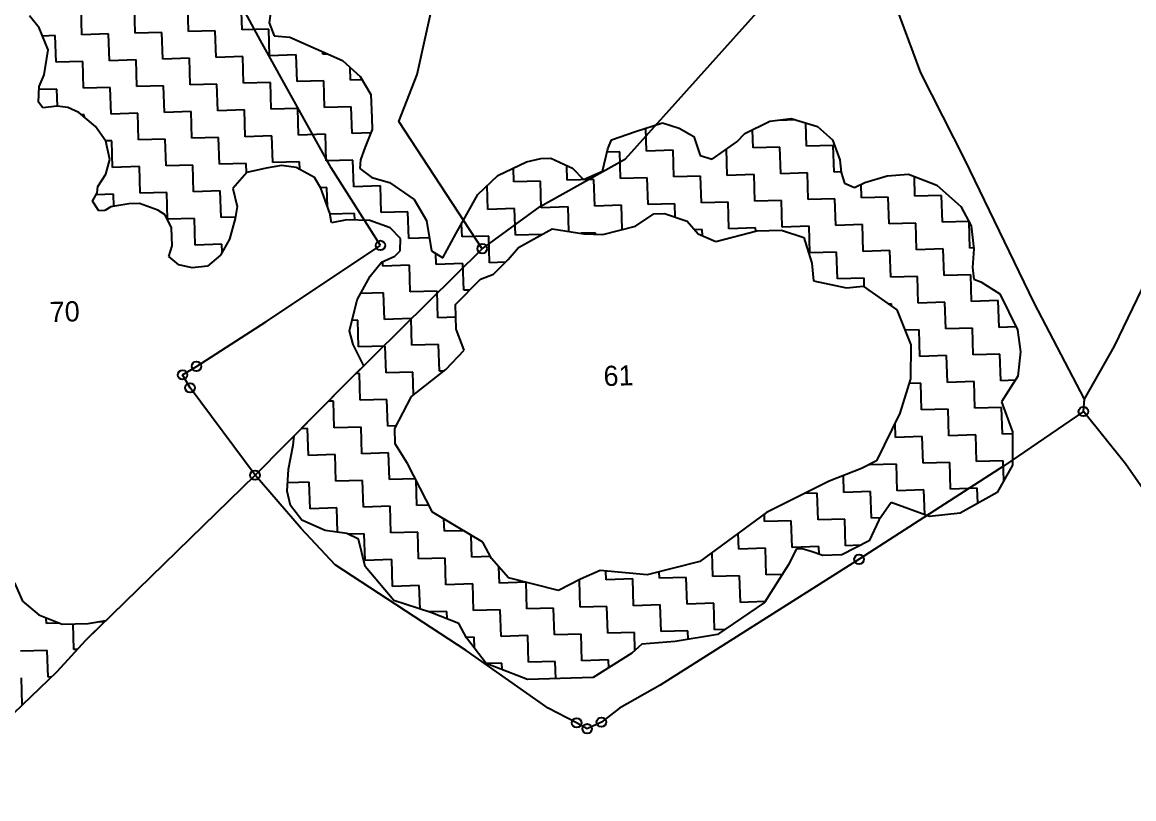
# Model space of a CAD drawing. Header units: metres. Extents: x 322885 to 326856, y 1820433 to 1822952.
# Drawn here: x 323891 to 324723, y 1820918 to 1821499 of the extents above; entities that cross this region are included whole.
import ezdxf

# ---------------------------------------------------------------- set-up
doc = ezdxf.new("R2010")
doc.units = ezdxf.units.M
for name, color, linetype in [('POLY_HATCH', 12, 'Continuous'), ('POLY_PARCEL', 6, 'Continuous'), ('TEXT_PARCEL', 7, 'Continuous'), ('V_BOUND_LINE', 7, 'Continuous')]:
    doc.layers.add(name, color=color, linetype=linetype)
doc.styles.add('TEXT_MAP', font='', dxfattribs={"height": 0.5})
doc.styles.get('TEXT_MAP').set_extended_font_data('Kruti Dev 050')

msp = doc.modelspace()

# ---------------------------------------------------------------- linework, layer by layer
for centre in [(324158.94, 1821331.97), (324235.11, 1821329.51), (324010.84, 1821235.1), (324021.24, 1821241.47), (324016.43, 1821225.43), (324685, 1821207.68), (324065.08, 1821160.02), (324517.11, 1821097.09), (324305.74, 1820974.69), (324313.62, 1820970.3), (324324.3, 1820975.26)]:
    msp.add_circle(centre, 3.57)
at = {"layer": 'POLY_HATCH'}
for p, q in [((324078.99, 1821523.87), (324075.66, 1821498.57)), ((323903.59, 1821494.7), (323896.34, 1821503.73)), ((324075.66, 1821498.57), (324079.48, 1821488.73)), ((323910.16, 1821478.44), (323903.59, 1821494.7)), ((324079.48, 1821488.73), (324091.23, 1821487.92)), ((324091.23, 1821487.92), (324130.48, 1821470.37)), ((323907.27, 1821459.73), (323910.16, 1821478.44)), ((324130.48, 1821470.37), (324143.75, 1821458.48)), ((323903.63, 1821450.96), (323907.27, 1821459.73)), ((324143.75, 1821458.48), (324151.86, 1821444.94)), ((323903.12, 1821439.25), (323903.63, 1821450.96)), ((323906.29, 1821435.02), (323903.12, 1821439.25)), ((324151.86, 1821444.94), (324152.4, 1821427.38)), ((323917.09, 1821436.21), (323906.29, 1821435.02)), ((323924.93, 1821435.15), (323917.09, 1821436.21)), ((323933.28, 1821431.51), (323924.93, 1821435.15)), ((323945.74, 1821421.07), (323933.28, 1821431.51)), ((324152.4, 1821427.38), (324152.67, 1821418.6)), ((324349.72, 1821417.28), (324369.89, 1821423.71)), ((324369.89, 1821423.71), (324382.37, 1821419.73)), ((324431.62, 1821415.61), (324450.24, 1821424.9)), ((324450.24, 1821424.9), (324466.18, 1821426.84)), ((324466.18, 1821426.84), (324486, 1821420.91)), ((323953.45, 1821410.04), (323945.74, 1821421.07)), ((324152.67, 1821418.6), (324147.22, 1821404.96)), ((324331.73, 1821410.91), (324349.72, 1821417.28)), ((324382.37, 1821419.73), (324393.47, 1821413.53)), ((324393.47, 1821413.53), (324398.27, 1821399.15)), ((324425.6, 1821409.43), (324431.62, 1821415.61)), ((324486, 1821420.91), (324497.21, 1821411.08)), ((323956.47, 1821396.27), (323953.45, 1821410.04)), ((324329.02, 1821404.29), (324331.73, 1821410.91)), ((324407.08, 1821396.51), (324425.6, 1821409.43)), ((324497.21, 1821411.08), (324502.77, 1821395.99)), ((324147.22, 1821404.96), (324143.97, 1821396.07)), ((324268.23, 1821394.44), (324279.07, 1821396.95)), ((324279.07, 1821396.95), (324286.33, 1821397.18)), ((324286.33, 1821397.18), (324302.56, 1821389.68)), ((324325.17, 1821387.47), (324329.02, 1821404.29)), ((324398.27, 1821399.15), (324407.08, 1821396.51)), ((323953.33, 1821385.35), (323956.47, 1821396.27)), ((324073.29, 1821389.65), (324058.98, 1821386.51)), ((324084.92, 1821391.8), (324073.29, 1821389.65)), ((324095.77, 1821390.34), (324084.92, 1821391.8)), ((324109.51, 1821382.67), (324095.77, 1821390.34)), ((324143.97, 1821396.07), (324143.58, 1821389.62)), ((324143.58, 1821389.62), (324152.59, 1821382.86)), ((324246.72, 1821384.34), (324268.23, 1821394.44)), ((324302.56, 1821389.68), (324310.82, 1821381.22)), ((324502.77, 1821395.99), (324503.78, 1821386.58)), ((323947.55, 1821376.08), (323953.33, 1821385.35)), ((324058.98, 1821386.51), (324048.54, 1821374.51)), ((324114.25, 1821374.72), (324109.51, 1821382.67)), ((324152.59, 1821382.86), (324165.6, 1821379.16)), ((324231.89, 1821370.08), (324246.72, 1821384.34)), ((324310.82, 1821381.22), (324325.17, 1821387.47)), ((324503.78, 1821386.58), (324506.21, 1821378.66)), ((324521.46, 1821379.13), (324538.04, 1821384)), ((324538.04, 1821384), (324554.01, 1821385.21)), ((324554.01, 1821385.21), (324575.34, 1821377.15)), ((323946.92, 1821371.4), (323947.55, 1821376.08)), ((324048.54, 1821374.51), (324051.65, 1821361.11)), ((324121.12, 1821356.05), (324114.25, 1821374.72)), ((324165.6, 1821379.16), (324184.18, 1821366.25)), ((324506.21, 1821378.66), (324513.58, 1821375.26)), ((324513.58, 1821375.26), (324521.46, 1821379.13)), ((324575.34, 1821377.15), (324593.29, 1821360.99)), ((323943.51, 1821365), (323946.92, 1821371.4)), ((323948.23, 1821357.95), (323943.51, 1821365)), ((324184.18, 1821366.25), (324193.45, 1821350.72)), ((324215.34, 1821340.52), (324231.89, 1821370.08)), ((323952.72, 1821358.09), (323948.23, 1821357.95)), ((323957.14, 1821360.92), (323952.72, 1821358.09)), ((323970.57, 1821363.13), (323957.14, 1821360.92)), ((323978.67, 1821363.38), (323970.57, 1821363.13)), ((323992.32, 1821358.4), (323978.67, 1821363.38)), ((323997.83, 1821354.97), (323992.32, 1821358.4)), ((324051.65, 1821361.11), (324050.13, 1821352.08)), ((324122.24, 1821348.89), (324121.12, 1821356.05)), ((324349.76, 1821346.27), (324363.56, 1821355.48)), ((324363.56, 1821355.48), (324371.47, 1821355.73)), ((324371.47, 1821355.73), (324388.36, 1821350.09)), ((324593.29, 1821360.99), (324601, 1821346.69)), ((324002.63, 1821345.23), (323997.83, 1821354.97)), ((324050.13, 1821352.08), (324046.1, 1821336.67)), ((324133.88, 1821351.04), (324122.24, 1821348.89)), ((324151, 1821350.67), (324133.88, 1821351.04)), ((324166.09, 1821345.19), (324151, 1821350.67)), ((324193.45, 1821350.72), (324197.08, 1821327.98)), ((324388.36, 1821350.09), (324396.57, 1821340.67)), ((324003.04, 1821331.75), (324002.63, 1821345.23)), ((324174.02, 1821337.24), (324166.09, 1821345.19)), ((324205.7, 1821322.79), (324215.34, 1821340.52)), ((324262.25, 1821330.41), (324287.34, 1821344.36)), ((324287.34, 1821344.36), (324311.21, 1821340.7)), ((324311.21, 1821340.7), (324325.31, 1821340.25)), ((324325.31, 1821340.25), (324349.76, 1821346.27)), ((324396.57, 1821340.67), (324409.95, 1821334.93)), ((324409.95, 1821334.93), (324440.5, 1821342.9)), ((324440.5, 1821342.9), (324458.97, 1821343.46)), ((324458.97, 1821343.46), (324475.86, 1821337.82)), ((324601, 1821346.69), (324602.99, 1821329.32)), ((324000.59, 1821323.59), (324003.04, 1821331.75)), ((324046.1, 1821336.67), (324039.26, 1821324.77)), ((324173.79, 1821328.02), (324174.02, 1821337.24)), ((324254.6, 1821321.39), (324262.25, 1821330.41)), ((324475.86, 1821337.82), (324481.72, 1821318.67)), ((324007.98, 1821317.52), (324000.59, 1821323.59)), ((324039.26, 1821324.77), (324029.62, 1821316.38)), ((324159.71, 1821319.4), (324169.82, 1821323.81)), ((324169.82, 1821323.81), (324173.79, 1821328.02)), ((324197.08, 1821327.98), (324205.7, 1821322.79)), ((324602.99, 1821329.32), (324601.96, 1821315.49)), ((324017.95, 1821315.13), (324007.98, 1821317.52)), ((324029.62, 1821316.38), (324017.95, 1821315.13)), ((324151.32, 1821308.91), (324159.71, 1821319.4)), ((324243.5, 1821310.5), (324254.6, 1821321.39)), ((324481.72, 1821318.67), (324483.01, 1821305.52)), ((324601.96, 1821315.49), (324602.95, 1821306.8)), ((324141.61, 1821291.21), (324151.32, 1821308.91)), ((324215.16, 1821287.66), (324233.93, 1821306.69)), ((324233.93, 1821306.69), (324243.5, 1821310.5)), ((324483.01, 1821305.52), (324507.81, 1821300.13)), ((324602.95, 1821306.8), (324608.11, 1821304.78)), ((324507.81, 1821300.13), (324520.09, 1821301.38)), ((324520.09, 1821301.38), (324545.27, 1821283.69)), ((324608.11, 1821304.78), (324622.54, 1821295.86)), ((324135.66, 1821267.99), (324141.61, 1821291.21)), ((324622.54, 1821295.86), (324635.56, 1821268.84)), ((324215.72, 1821269.22), (324215.16, 1821287.66)), ((324545.27, 1821283.69), (324555.75, 1821257.65)), ((324138.53, 1821257.85), (324135.66, 1821267.99)), ((324221.48, 1821253.57), (324215.72, 1821269.22)), ((324635.56, 1821268.84), (324637.89, 1821252.46)), ((324146.62, 1821241.88), (324138.53, 1821257.85)), ((324555.75, 1821257.65), (324555.65, 1821232.15)), ((324207.84, 1821239.09), (324221.48, 1821253.57)), ((324637.89, 1821252.46), (324636.02, 1821234.13)), ((324134.39, 1821229.77), (324146.62, 1821241.88)), ((324182.06, 1821218.97), (324207.84, 1821239.09)), ((324555.65, 1821232.15), (324547.64, 1821206.42)), ((324636.02, 1821234.13), (324623.8, 1821214.87)), ((324094.28, 1821189.4), (324134.39, 1821229.77)), ((324169.6, 1821194.85), (324182.06, 1821218.97)), ((324623.8, 1821214.87), (324631.8, 1821192.57)), ((324547.64, 1821206.42), (324530.25, 1821170.73)), ((324093.71, 1821182.47), (324094.28, 1821189.4)), ((324169.95, 1821183.44), (324169.6, 1821194.85)), ((324631.8, 1821192.57), (324631.95, 1821167.6)), ((324090.16, 1821164.45), (324093.71, 1821182.47)), ((324179.19, 1821168.78), (324169.95, 1821183.44)), ((324089.12, 1821148.04), (324090.16, 1821164.45)), ((324197.91, 1821132.43), (324179.19, 1821168.78)), ((324518.98, 1821165.11), (324494.63, 1821155.57)), ((324530.25, 1821170.73), (324518.98, 1821165.11)), ((324631.95, 1821167.6), (324620.38, 1821147.14)), ((324494.63, 1821155.57), (324447.83, 1821132.17)), ((324091.5, 1821137.36), (324089.12, 1821148.04)), ((324541.21, 1821139.71), (324531.8, 1821126.34)), ((324569.7, 1821129.14), (324541.21, 1821139.71)), ((324620.38, 1821147.14), (324592.8, 1821131.68)), ((324100.03, 1821126.36), (324091.5, 1821137.36)), ((324215.84, 1821121.56), (324197.91, 1821132.43)), ((324447.83, 1821132.17), (324397.91, 1821095.48)), ((324592.8, 1821131.68), (324569.7, 1821129.14)), ((324117.69, 1821118.71), (324100.03, 1821126.36)), ((324531.8, 1821126.34), (324524.63, 1821110.85)), ((324133.66, 1821116.34), (324117.69, 1821118.71)), ((324142.52, 1821112.24), (324133.66, 1821116.34)), ((324235.56, 1821109.85), (324215.84, 1821121.56)), ((324147.52, 1821091.68), (324142.52, 1821112.24)), ((324242.09, 1821097.75), (324235.56, 1821109.85)), ((324524.63, 1821110.85), (324504.21, 1821100.41)), ((324254.85, 1821083.2), (324242.09, 1821097.75)), ((324470.23, 1821104.83), (324464.05, 1821092.64)), ((324474.59, 1821104.96), (324470.23, 1821104.83)), ((324481.2, 1821102.98), (324474.59, 1821104.96)), ((324490.03, 1821099.98), (324481.2, 1821102.98)), ((324504.21, 1821100.41), (324490.03, 1821099.98)), ((324169.04, 1821066.17), (324147.52, 1821091.68)), ((324397.91, 1821095.48), (324358.62, 1821085.49)), ((324464.05, 1821092.64), (324446.35, 1821064.84)), ((324292.1, 1821073.79), (324254.85, 1821083.2)), ((324308.56, 1821082.2), (324292.1, 1821073.79)), ((324323.32, 1821088.81), (324308.56, 1821082.2)), ((324358.62, 1821085.49), (324323.32, 1821088.81)), ((323885.04, 1821079.4), (323891.03, 1821065.66)), ((323891.03, 1821065.66), (323903.18, 1821055.6)), ((324196.6, 1821057.2), (324169.04, 1821066.17)), ((324446.35, 1821064.84), (324411.06, 1821040.87)), ((324217.59, 1821049.12), (324196.6, 1821057.2)), ((323903.18, 1821055.6), (323920.82, 1821048.48)), ((323920.82, 1821048.48), (323940.31, 1821049.08)), ((323953.45, 1821051.28), (323938.1, 1821036.33)), ((323940.31, 1821049.08), (323953.45, 1821051.28)), ((324223.38, 1821038.39), (324217.59, 1821049.12)), ((324411.06, 1821040.87), (324379.56, 1821035.54)), ((323938.1, 1821036.33), (323916.77, 1821012.92)), ((324238.15, 1821019.22), (324223.38, 1821038.39)), ((324354.51, 1821033.68), (324347.08, 1821026.91)), ((324379.56, 1821035.54), (324354.51, 1821033.68)), ((324347.08, 1821026.91), (324318.17, 1821008.58)), ((324269.09, 1821007.08), (324238.15, 1821019.22)), ((323916.77, 1821012.92), (323859.44, 1820958.03)), ((324318.17, 1821008.58), (324269.09, 1821007.08))]:
    msp.add_line(p, q, dxfattribs=at)
at = {"layer": 'POLY_HATCH', "linetype": 'Continuous'}
for p, q in [((324055.34, 1821493.23), (324054.73, 1821513.2)), ((323935.51, 1821489.56), (323934.9, 1821509.53)), ((323975.45, 1821490.78), (323974.84, 1821510.75)), ((324015.4, 1821492), (324014.79, 1821511.98)), ((323915.54, 1821488.95), (323906.04, 1821488.66)), ((323916.15, 1821468.98), (323915.54, 1821488.95)), ((323955.48, 1821490.17), (323935.51, 1821489.56)), ((323956.09, 1821470.2), (323955.48, 1821490.17)), ((323995.43, 1821491.39), (323975.45, 1821490.78)), ((323996.04, 1821471.42), (323995.43, 1821491.39)), ((324035.37, 1821492.61), (324015.4, 1821492)), ((324035.98, 1821472.64), (324035.37, 1821492.61)), ((324075.32, 1821493.84), (324055.34, 1821493.23)), ((324075.93, 1821473.86), (324075.32, 1821493.84)), ((324016.01, 1821472.03), (323996.04, 1821471.42)), ((324016.62, 1821452.06), (324016.01, 1821472.03)), ((324055.95, 1821473.25), (324035.98, 1821472.64)), ((324056.57, 1821453.28), (324055.95, 1821473.25)), ((324095.9, 1821474.48), (324075.93, 1821473.86)), ((324096.51, 1821454.5), (324095.9, 1821474.48)), ((324115.87, 1821475.09), (324115.81, 1821476.93)), ((324119.68, 1821475.2), (324115.87, 1821475.09)), ((323936.12, 1821469.59), (323916.15, 1821468.98)), ((323936.73, 1821449.62), (323936.12, 1821469.59)), ((323976.07, 1821470.81), (323956.09, 1821470.2)), ((323976.68, 1821450.84), (323976.07, 1821470.81)), ((324136.45, 1821455.73), (324136.16, 1821465.28)), ((324116.48, 1821455.11), (324096.51, 1821454.5)), ((324117.09, 1821435.14), (324116.48, 1821455.11)), ((324145.23, 1821455.99), (324136.45, 1821455.73)), ((323916.76, 1821449), (323903.53, 1821448.6)), ((323917.15, 1821436.2), (323916.76, 1821449)), ((323956.7, 1821450.23), (323936.73, 1821449.62)), ((323957.32, 1821430.25), (323956.7, 1821450.23)), ((323996.65, 1821451.45), (323976.68, 1821450.84)), ((323997.26, 1821431.48), (323996.65, 1821451.45)), ((324036.59, 1821452.67), (324016.62, 1821452.06)), ((324037.2, 1821432.7), (324036.59, 1821452.67)), ((324076.54, 1821453.89), (324056.57, 1821453.28)), ((324077.15, 1821433.92), (324076.54, 1821453.89)), ((323977.29, 1821430.87), (323957.32, 1821430.25)), ((323977.9, 1821410.89), (323977.29, 1821430.87)), ((324017.23, 1821432.09), (323997.26, 1821431.48)), ((324017.84, 1821412.12), (324017.23, 1821432.09)), ((324057.18, 1821433.31), (324037.2, 1821432.7)), ((324057.79, 1821413.34), (324057.18, 1821433.31)), ((324097.12, 1821434.53), (324077.15, 1821433.92)), ((324097.73, 1821414.56), (324097.12, 1821434.53)), ((324137.06, 1821435.75), (324117.09, 1821435.14)), ((324137.68, 1821415.78), (324137.06, 1821435.75)), ((323937.34, 1821429.64), (323935.57, 1821429.59)), ((323937.39, 1821428.06), (323937.34, 1821429.64)), ((324457.23, 1821425.56), (324457.22, 1821425.75)), ((324469.23, 1821425.93), (324457.23, 1821425.56)), ((324477.81, 1821406.2), (324477.28, 1821423.52)), ((324077.76, 1821413.95), (324057.79, 1821413.34)), ((324078.37, 1821393.98), (324077.76, 1821413.95)), ((324117.7, 1821415.17), (324097.73, 1821414.56)), ((324118.31, 1821395.2), (324117.7, 1821415.17)), ((324151.71, 1821416.21), (324137.68, 1821415.78)), ((324357.98, 1821402.53), (324357.45, 1821419.74)), ((324437.87, 1821404.98), (324437.45, 1821418.52)), ((323957.93, 1821410.28), (323953.38, 1821410.14)), ((323958.54, 1821390.31), (323957.93, 1821410.28)), ((323997.87, 1821411.5), (323977.9, 1821410.89)), ((323998.48, 1821391.53), (323997.87, 1821411.5)), ((324037.82, 1821412.73), (324017.84, 1821412.12)), ((324038.43, 1821392.75), (324037.82, 1821412.73)), ((324457.84, 1821405.59), (324437.87, 1821404.98)), ((324458.45, 1821385.61), (324457.84, 1821405.59)), ((324497.78, 1821406.81), (324477.81, 1821406.2)), ((324498.4, 1821386.84), (324497.78, 1821406.81)), ((324338.01, 1821401.92), (324328.41, 1821401.63)), ((324338.62, 1821381.95), (324338.01, 1821401.92)), ((324377.95, 1821403.14), (324357.98, 1821402.53)), ((324378.56, 1821383.17), (324377.95, 1821403.14)), ((324418.51, 1821384.39), (324417.9, 1821404.06)), ((323978.51, 1821390.92), (323958.54, 1821390.31)), ((323979.12, 1821370.95), (323978.51, 1821390.92)), ((324018.45, 1821392.14), (323998.48, 1821391.53)), ((324019.07, 1821372.17), (324018.45, 1821392.14)), ((324058.4, 1821393.37), (324038.43, 1821392.75)), ((324058.62, 1821386.1), (324058.4, 1821393.37)), ((324098.34, 1821394.59), (324078.37, 1821393.98)), ((324098.52, 1821388.8), (324098.34, 1821394.59)), ((324138.29, 1821395.81), (324118.31, 1821395.2)), ((324138.9, 1821375.84), (324138.29, 1821395.81)), ((324258.73, 1821379.5), (324258.41, 1821389.83)), ((324298.67, 1821380.73), (324298.34, 1821391.63)), ((324278.7, 1821380.11), (324258.73, 1821379.5)), ((324279.31, 1821360.14), (324278.7, 1821380.11)), ((324318.65, 1821381.34), (324298.67, 1821380.73)), ((324319.26, 1821361.36), (324318.65, 1821381.34)), ((324358.59, 1821382.56), (324338.62, 1821381.95)), ((324359.2, 1821362.59), (324358.59, 1821382.56)), ((324398.53, 1821383.78), (324378.56, 1821383.17)), ((324399.15, 1821363.81), (324398.53, 1821383.78)), ((324438.48, 1821385), (324418.51, 1821384.39)), ((324439.09, 1821365.03), (324438.48, 1821385)), ((324478.42, 1821386.23), (324458.45, 1821385.61)), ((324479.03, 1821366.25), (324478.42, 1821386.23)), ((324503.74, 1821387), (324498.4, 1821386.84)), ((324558.92, 1821368.7), (324558.47, 1821383.52)), ((324039.04, 1821372.78), (324019.07, 1821372.17)), ((324039.65, 1821352.81), (324039.04, 1821372.78)), ((324118.93, 1821375.23), (324114.04, 1821375.08)), ((324119.37, 1821360.82), (324118.93, 1821375.23)), ((324158.87, 1821376.45), (324138.9, 1821375.84)), ((324159.48, 1821356.48), (324158.87, 1821376.45)), ((324239.37, 1821358.92), (324238.82, 1821376.75)), ((324518.98, 1821367.48), (324518.66, 1821377.75)), ((323959.15, 1821370.34), (323946.14, 1821369.94)), ((323959.43, 1821361.3), (323959.15, 1821370.34)), ((323999.09, 1821371.56), (323979.12, 1821370.95)), ((323999.7, 1821351.59), (323999.09, 1821371.56)), ((324419.12, 1821364.42), (324399.15, 1821363.81)), ((324419.73, 1821344.45), (324419.12, 1821364.42)), ((324459.06, 1821365.64), (324439.09, 1821365.03)), ((324459.67, 1821345.67), (324459.06, 1821365.64)), ((324499.01, 1821366.86), (324479.03, 1821366.25)), ((324499.62, 1821346.89), (324499.01, 1821366.86)), ((324538.95, 1821368.09), (324518.98, 1821367.48)), ((324539.56, 1821348.11), (324538.95, 1821368.09)), ((324578.89, 1821369.31), (324558.92, 1821368.7)), ((324579.51, 1821349.34), (324578.89, 1821369.31)), ((324139.51, 1821355.87), (324121.24, 1821355.31)), ((324139.66, 1821350.91), (324139.51, 1821355.87)), ((324179.45, 1821357.09), (324159.48, 1821356.48)), ((324180.06, 1821337.12), (324179.45, 1821357.09)), ((324259.34, 1821359.53), (324239.37, 1821358.92)), ((324259.95, 1821339.56), (324259.34, 1821359.53)), ((324299.29, 1821360.75), (324279.31, 1821360.14)), ((324299.85, 1821342.44), (324299.29, 1821360.75)), ((324339.23, 1821361.98), (324319.26, 1821361.36)), ((324339.79, 1821343.82), (324339.23, 1821361.98)), ((324379.17, 1821363.2), (324359.2, 1821362.59)), ((324379.48, 1821353.05), (324379.17, 1821363.2)), ((324019.68, 1821352.2), (323999.7, 1821351.59)), ((324020.29, 1821332.23), (324019.68, 1821352.2)), ((324050.31, 1821353.14), (324039.65, 1821352.81)), ((324220.01, 1821338.34), (324219.7, 1821348.32)), ((324519.59, 1821347.5), (324499.62, 1821346.89)), ((324520.2, 1821327.53), (324519.59, 1821347.5)), ((324559.53, 1821348.73), (324539.56, 1821348.11)), ((324560.14, 1821328.75), (324559.53, 1821348.73)), ((324599.25, 1821349.94), (324579.51, 1821349.34)), ((324600.09, 1821329.98), (324599.49, 1821349.5)), ((324239.98, 1821338.95), (324220.01, 1821338.34)), ((324240.59, 1821318.98), (324239.98, 1821338.95)), ((324279.79, 1821340.17), (324259.95, 1821339.56)), ((324319.87, 1821341.39), (324308.88, 1821341.06)), ((324319.9, 1821340.42), (324319.87, 1821341.39)), ((324399.76, 1821343.84), (324393.97, 1821343.66)), ((324399.9, 1821339.24), (324399.76, 1821343.84)), ((324439.7, 1821345.06), (324419.73, 1821344.45)), ((324439.77, 1821342.71), (324439.7, 1821345.06)), ((324479.65, 1821346.28), (324459.67, 1821345.67)), ((324480.26, 1821326.31), (324479.65, 1821346.28)), ((324040.26, 1821332.84), (324020.29, 1821332.23)), ((324040.44, 1821326.82), (324040.26, 1821332.84)), ((324195.55, 1821337.59), (324180.06, 1821337.12)), ((324200.65, 1821317.75), (324200.4, 1821325.98)), ((324500.23, 1821326.92), (324480.26, 1821326.31)), ((324500.84, 1821306.95), (324500.23, 1821326.92)), ((324540.17, 1821328.14), (324520.2, 1821327.53)), ((324540.78, 1821308.17), (324540.17, 1821328.14)), ((324580.12, 1821329.36), (324560.14, 1821328.75)), ((324580.73, 1821309.39), (324580.12, 1821329.36)), ((324602.91, 1821330.06), (324600.09, 1821329.98)), ((324160.7, 1821316.53), (324160.6, 1821319.79)), ((324180.67, 1821317.14), (324160.7, 1821316.53)), ((324181.29, 1821297.17), (324180.67, 1821317.14)), ((324220.62, 1821318.37), (324200.65, 1821317.75)), ((324221.23, 1821298.39), (324220.62, 1821318.37)), ((324252.52, 1821319.34), (324240.59, 1821318.98)), ((324520.81, 1821307.56), (324500.84, 1821306.95)), ((324521.02, 1821300.73), (324520.81, 1821307.56)), ((324560.76, 1821308.78), (324540.78, 1821308.17)), ((324561.37, 1821288.81), (324560.76, 1821308.78)), ((324600.7, 1821310), (324580.73, 1821309.39)), ((324601.31, 1821290.03), (324600.7, 1821310)), ((324201.26, 1821297.78), (324181.29, 1821297.17)), ((324201.87, 1821277.81), (324201.26, 1821297.78)), ((324225.89, 1821298.54), (324221.23, 1821298.39)), ((324161.31, 1821296.56), (324144.26, 1821296.04)), ((324161.92, 1821276.59), (324161.31, 1821296.56)), ((324581.34, 1821289.42), (324561.37, 1821288.81)), ((324581.95, 1821269.45), (324581.34, 1821289.42)), ((324621.28, 1821290.64), (324601.31, 1821290.03)), ((324621.89, 1821270.67), (324621.28, 1821290.64)), ((324541.39, 1821288.2), (324538.97, 1821288.12)), ((324541.45, 1821286.38), (324541.39, 1821288.2)), ((324141.95, 1821275.98), (324137.67, 1821275.85)), ((324142.56, 1821256), (324141.95, 1821275.98)), ((324181.9, 1821277.2), (324161.92, 1821276.59)), ((324182.51, 1821257.23), (324181.9, 1821277.2)), ((324215.44, 1821278.23), (324201.87, 1821277.81)), ((324561.98, 1821268.84), (324551.38, 1821268.51)), ((324562.59, 1821248.86), (324561.98, 1821268.84)), ((324601.92, 1821270.06), (324581.95, 1821269.45)), ((324602.53, 1821250.09), (324601.92, 1821270.06)), ((324634.5, 1821271.06), (324621.89, 1821270.67)), ((324162.54, 1821256.62), (324142.56, 1821256)), ((324163.15, 1821236.64), (324162.54, 1821256.62)), ((324202.48, 1821257.84), (324182.51, 1821257.23)), ((324203.09, 1821237.87), (324202.48, 1821257.84)), ((324582.56, 1821249.48), (324562.59, 1821248.86)), ((324583.17, 1821229.5), (324582.56, 1821249.48)), ((324622.5, 1821250.7), (324602.53, 1821250.09)), ((324623.12, 1821230.73), (324622.5, 1821250.7)), ((324143.17, 1821236.03), (324140.63, 1821235.96)), ((324143.79, 1821216.06), (324143.17, 1821236.03)), ((324183.12, 1821237.25), (324163.15, 1821236.64)), ((324183.64, 1821220.2), (324183.12, 1821237.25)), ((324206.4, 1821237.97), (324203.09, 1821237.87)), ((324634.07, 1821231.06), (324623.12, 1821230.73)), ((324563.2, 1821228.89), (324554.55, 1821228.63)), ((324563.81, 1821208.92), (324563.2, 1821228.89)), ((324603.14, 1821230.11), (324583.17, 1821229.5)), ((324603.75, 1821210.14), (324603.14, 1821230.11)), ((324123.81, 1821215.45), (324120.04, 1821215.33)), ((324124.42, 1821195.48), (324123.81, 1821215.45)), ((324163.76, 1821216.67), (324143.79, 1821216.06)), ((324164.37, 1821196.7), (324163.76, 1821216.67)), ((324583.78, 1821209.53), (324563.81, 1821208.92)), ((324584.39, 1821189.56), (324583.78, 1821209.53)), ((324623.73, 1821210.75), (324603.75, 1821210.14)), ((324624.34, 1821190.78), (324623.73, 1821210.75)), ((324544.45, 1821188.34), (324544.12, 1821199.19)), ((324104.45, 1821194.87), (324099.56, 1821194.72)), ((324105.06, 1821174.89), (324104.45, 1821194.87)), ((324144.4, 1821196.09), (324124.42, 1821195.48)), ((324145.01, 1821176.12), (324144.4, 1821196.09)), ((324170.65, 1821196.89), (324164.37, 1821196.7)), ((324564.42, 1821188.95), (324544.45, 1821188.34)), ((324565.03, 1821168.98), (324564.42, 1821188.95)), ((324604.37, 1821190.17), (324584.39, 1821189.56)), ((324604.98, 1821170.2), (324604.37, 1821190.17)), ((324631.81, 1821191.01), (324624.34, 1821190.78)), ((324125.04, 1821175.51), (324105.06, 1821174.89)), ((324125.65, 1821155.53), (324125.04, 1821175.51)), ((324164.98, 1821176.73), (324145.01, 1821176.12)), ((324165.59, 1821156.76), (324164.98, 1821176.73)), ((324525.09, 1821167.75), (324525.08, 1821168.15)), ((324545.06, 1821168.37), (324525.09, 1821167.75)), ((324545.67, 1821148.39), (324545.06, 1821168.37)), ((324585, 1821169.59), (324565.03, 1821168.98)), ((324585.62, 1821149.62), (324585, 1821169.59)), ((324624.95, 1821170.81), (324604.98, 1821170.2)), ((324625.4, 1821156.02), (324624.95, 1821170.81)), ((324145.62, 1821156.14), (324125.65, 1821155.53)), ((324146.23, 1821136.17), (324145.62, 1821156.14)), ((324185.08, 1821157.35), (324165.59, 1821156.76)), ((324186.17, 1821137.39), (324185.59, 1821156.34)), ((324505.73, 1821147.17), (324505.34, 1821159.77)), ((324105.68, 1821154.92), (324089.52, 1821154.43)), ((324106.29, 1821134.95), (324105.68, 1821154.92)), ((324525.7, 1821147.78), (324505.73, 1821147.17)), ((324526.31, 1821127.81), (324525.7, 1821147.78)), ((324565.64, 1821149), (324545.67, 1821148.39)), ((324566.21, 1821130.43), (324565.64, 1821149)), ((324605.59, 1821150.23), (324585.62, 1821149.62)), ((324605.93, 1821139.04), (324605.59, 1821150.23)), ((324485.76, 1821146.56), (324476.01, 1821146.26)), ((324486.37, 1821126.59), (324485.76, 1821146.56)), ((324126.26, 1821135.56), (324106.29, 1821134.95)), ((324126.82, 1821117.35), (324126.26, 1821135.56)), ((324166.2, 1821136.78), (324146.23, 1821136.17)), ((324166.81, 1821116.81), (324166.2, 1821136.78)), ((324195.21, 1821137.67), (324186.17, 1821137.39)), ((324446.42, 1821125.37), (324446.25, 1821131.01)), ((324206.76, 1821118.03), (324206.48, 1821127.23)), ((324466.39, 1821125.98), (324446.42, 1821125.37)), ((324467.01, 1821106.01), (324466.39, 1821125.98)), ((324506.34, 1821127.2), (324486.37, 1821126.59)), ((324506.95, 1821107.23), (324506.34, 1821127.2)), ((324532.98, 1821128.01), (324526.31, 1821127.81)), ((324146.84, 1821116.2), (324134.76, 1821115.83)), ((324147.45, 1821096.23), (324146.84, 1821116.2)), ((324186.79, 1821117.42), (324166.81, 1821116.81)), ((324187.4, 1821097.45), (324186.79, 1821117.42)), ((324221.04, 1821118.47), (324206.76, 1821118.03)), ((324227.34, 1821098.67), (324226.84, 1821115.03)), ((324427.06, 1821104.78), (324426.7, 1821116.64)), ((324486.98, 1821106.62), (324467.01, 1821106.01)), ((324487.15, 1821100.96), (324486.98, 1821106.62)), ((324518.21, 1821107.57), (324506.95, 1821107.23)), ((324207.37, 1821098.06), (324187.4, 1821097.45)), ((324207.98, 1821078.09), (324207.37, 1821098.06)), ((324241.36, 1821099.1), (324227.34, 1821098.67)), ((324407.7, 1821084.2), (324407.15, 1821102.27)), ((324447.03, 1821105.39), (324427.06, 1821104.78)), ((324447.64, 1821085.42), (324447.03, 1821105.39)), ((324167.42, 1821096.84), (324147.45, 1821096.23)), ((324168.04, 1821076.87), (324167.42, 1821096.84)), ((324247.92, 1821079.31), (324247.55, 1821091.52)), ((324307.84, 1821081.14), (324306.41, 1821081.1)), ((324308.45, 1821061.17), (324307.84, 1821081.14)), ((324327.81, 1821081.76), (324327.61, 1821088.4)), ((324347.78, 1821082.37), (324327.81, 1821081.76)), ((324348.4, 1821062.39), (324347.78, 1821082.37)), ((324367.76, 1821082.98), (324367.61, 1821087.78)), ((324387.73, 1821083.59), (324367.76, 1821082.98)), ((324388.34, 1821063.62), (324387.73, 1821083.59)), ((324427.67, 1821084.81), (324407.7, 1821084.2)), ((324428.28, 1821064.84), (324427.67, 1821084.81)), ((324459.69, 1821085.79), (324447.64, 1821085.42)), ((324188.01, 1821077.48), (324168.04, 1821076.87)), ((324188.55, 1821059.82), (324188.01, 1821077.48)), ((324227.95, 1821078.7), (324207.98, 1821078.09)), ((324228.56, 1821058.73), (324227.95, 1821078.7)), ((324267.82, 1821079.92), (324247.92, 1821079.31)), ((324268.51, 1821059.95), (324267.9, 1821079.9)), ((324408.31, 1821064.23), (324388.34, 1821063.62)), ((324408.92, 1821044.26), (324408.31, 1821064.23)), ((324446.7, 1821065.4), (324428.28, 1821064.84)), ((324208.59, 1821058.12), (324195.06, 1821057.7)), ((324208.76, 1821052.52), (324208.59, 1821058.12)), ((324248.53, 1821059.34), (324228.56, 1821058.73)), ((324249.15, 1821039.37), (324248.53, 1821059.34)), ((324288.48, 1821060.56), (324268.51, 1821059.95)), ((324289.09, 1821040.59), (324288.48, 1821060.56)), ((324328.42, 1821061.78), (324308.45, 1821061.17)), ((324329.03, 1821041.81), (324328.42, 1821061.78)), ((324368.37, 1821063.01), (324348.4, 1821062.39)), ((324368.98, 1821043.03), (324368.37, 1821063.01)), ((323909.01, 1821048.95), (323908.88, 1821053.3)), ((323918.9, 1821049.25), (323909.01, 1821048.95)), ((323929.59, 1821029.59), (323929.01, 1821048.73)), ((323948.95, 1821050.17), (323948.94, 1821050.53)), ((323952.42, 1821050.28), (323948.95, 1821050.17)), ((324269.12, 1821039.98), (324249.15, 1821039.37)), ((324269.73, 1821020.01), (324269.12, 1821039.98)), ((324309.06, 1821041.2), (324289.09, 1821040.59)), ((324309.67, 1821021.23), (324309.06, 1821041.2)), ((324349.01, 1821042.42), (324329.03, 1821041.81)), ((324349.42, 1821029.04), (324349.01, 1821042.42)), ((324388.95, 1821043.64), (324368.98, 1821043.03)), ((324389.15, 1821037.16), (324388.95, 1821043.64)), ((324416.38, 1821044.48), (324408.92, 1821044.26)), ((324229.17, 1821038.76), (324223.28, 1821038.58)), ((324229.42, 1821030.55), (324229.17, 1821038.76)), ((323909.62, 1821028.98), (323889.65, 1821028.37)), ((323910.23, 1821009.01), (323909.62, 1821028.98)), ((323932.02, 1821029.66), (323929.59, 1821029.59)), ((324249.76, 1821019.4), (324238.58, 1821019.05)), ((324249.9, 1821014.61), (324249.76, 1821019.4)), ((324289.7, 1821020.62), (324269.73, 1821020.01)), ((324290.1, 1821007.73), (324289.7, 1821020.62)), ((324329.65, 1821021.84), (324309.67, 1821021.23)), ((324329.82, 1821015.98), (324329.65, 1821021.84)), ((323890.87, 1820988.42), (323890.26, 1821008.4)), ((323912.76, 1821009.08), (323910.23, 1821009.01)), ((323891.2, 1820988.43), (323890.87, 1820988.42))]:
    msp.add_line(p, q, dxfattribs=at)
at = {"layer": 'POLY_PARCEL'}
for p, q in [((324186.5, 1821459.9), (324218.76, 1821606.77)), ((324563.27, 1821461.18), (324532.08, 1821545.49)), ((324069.19, 1821485.3), (324048.17, 1821524.44)), ((324342.33, 1821396.64), (324455.45, 1821523.06)), ((324122.09, 1821390.08), (324069.19, 1821485.3)), ((324172.75, 1821424.63), (324186.5, 1821459.9)), ((324596.27, 1821396.27), (324563.27, 1821461.18)), ((324235.11, 1821329.51), (324172.75, 1821424.63)), ((324708.34, 1821256.49), (324781, 1821408.53)), ((324158.94, 1821331.97), (324122.09, 1821390.08)), ((324278.48, 1821360.98), (324342.33, 1821396.64)), ((324648.18, 1821288.91), (324596.27, 1821396.27)), ((324235.11, 1821329.51), (324278.48, 1821360.98)), ((324073.24, 1821274.84), (324158.94, 1821331.97)), ((324134.39, 1821229.77), (324235.11, 1821329.51)), ((324685.77, 1821216.97), (324648.18, 1821288.91)), ((324021.24, 1821241.47), (324073.24, 1821274.84)), ((324685.77, 1821216.97), (324708.34, 1821256.49)), ((324010.84, 1821235.1), (324021.24, 1821241.47)), ((324016.43, 1821225.43), (324010.84, 1821235.1)), ((324065.08, 1821160.02), (324016.43, 1821225.43)), ((324065.08, 1821160.02), (324134.39, 1821229.77)), ((324685, 1821207.68), (324685.77, 1821216.97))]:
    msp.add_line(p, q, dxfattribs=at)
at = {"layer": 'V_BOUND_LINE'}
for p, q in [((324685, 1821207.68), (324625.88, 1821167.23)), ((324716.38, 1821168.45), (324685, 1821207.68)), ((324625.88, 1821167.23), (324517.11, 1821097.09)), ((324808.64, 1821036.02), (324716.38, 1821168.45)), ((324065.08, 1821160.02), (323938.1, 1821036.33)), ((324099.58, 1821120.11), (324065.08, 1821160.02)), ((324125.17, 1821093.07), (324099.58, 1821120.11)), ((324223.08, 1821028.82), (324125.17, 1821093.07)), ((324517.11, 1821097.09), (324368.33, 1821002.89)), ((323938.1, 1821036.33), (323916.77, 1821012.92)), ((324284.52, 1820985.64), (324223.08, 1821028.82)), ((323916.77, 1821012.92), (323817.54, 1820917.91)), ((324368.33, 1821002.89), (324337.91, 1820985.72)), ((324305.74, 1820974.69), (324284.52, 1820985.64)), ((324337.91, 1820985.72), (324324.3, 1820975.26)), ((324313.62, 1820970.3), (324305.74, 1820974.69)), ((324324.3, 1820975.26), (324313.62, 1820970.3))]:
    msp.add_line(p, q, dxfattribs=at)

# ---------------------------------------------------------------- texts
at = {"layer": 'TEXT_PARCEL', "style": 'TEXT_MAP'}
for s, p in [('70', (323911.63, 1821274.56)), ('61', (324326.09, 1821226.68))]:
    msp.add_text(s, height=15.104, rotation=1.75244, dxfattribs=at).set_placement(p)

doc.saveas('drawing.dxf')
